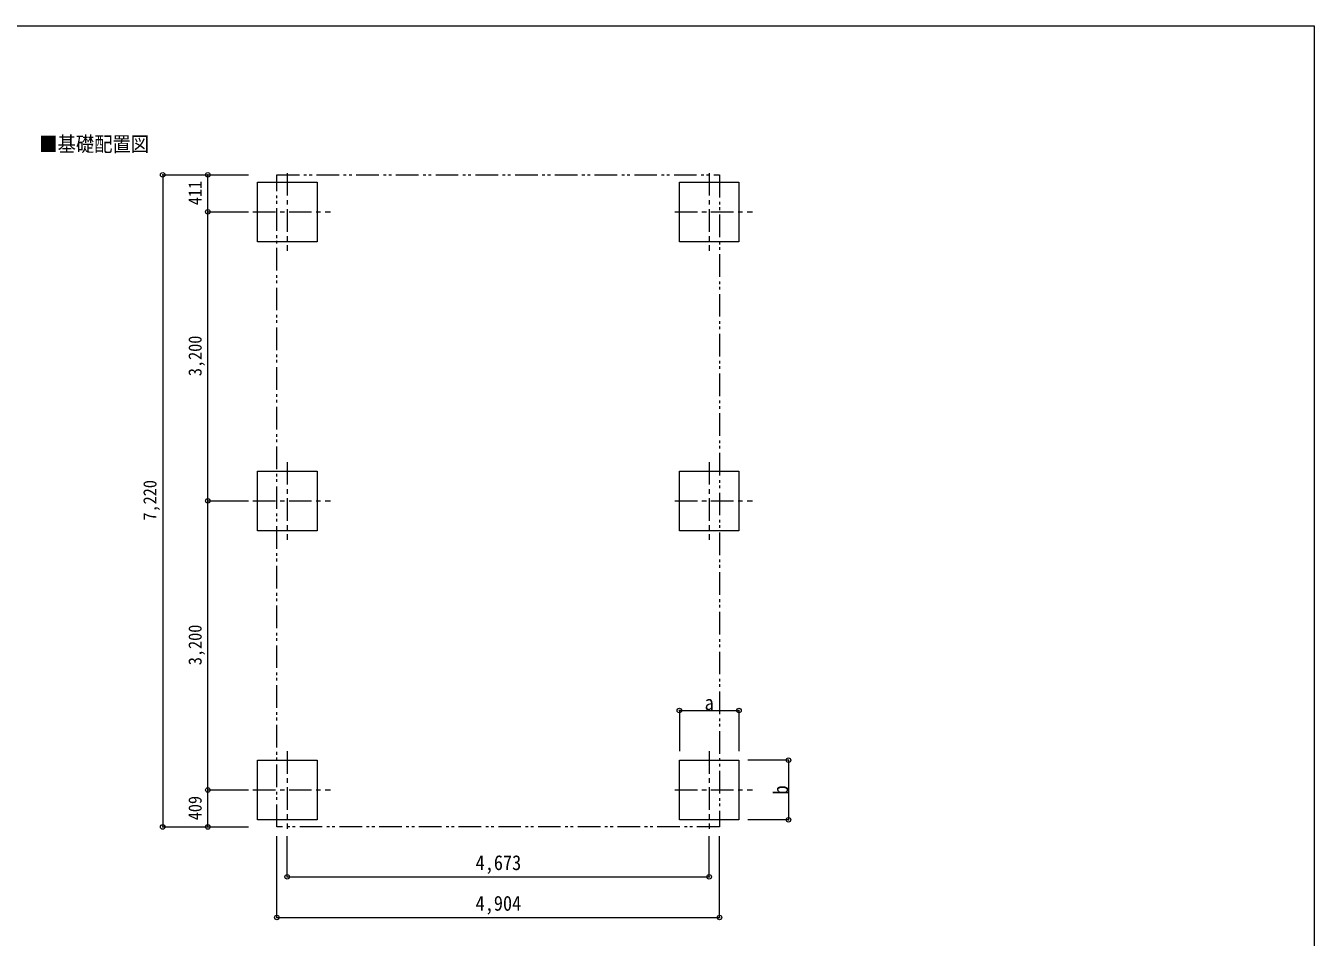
# Model space of a CAD drawing. Units: millimetres at full size, sheet at 1:50. Extents: x -14053 to 14053, y -9700 to 9700.
# Drawn here: x -924 to 13347, y -391 to 9700 of the extents above; entities that cross this region are included whole.
import ezdxf
from ezdxf.enums import TextEntityAlignment as Align

# ---------------------------------------------------------------- set-up
doc = ezdxf.new("R2010")
doc.units = ezdxf.units.MM
doc.header["$LTSCALE"] = 50
doc.header["$PDMODE"] = 32
doc.header["$PDSIZE"] = 50
doc.linetypes.add('CHAIN1', pattern=[8, 5, -1, 1, -1])
doc.linetypes.add('DOUBLE_CHAIN1', pattern=[8.8, 5, -1, 0.6, -0.6, 0.6, -1])
doc.layers.add('1-7', color=7, linetype='Continuous')
for name, color, linetype, lineweight in [('1-8', 6, 'Continuous', 9), ('1-A', 4, 'Continuous', 9), ('F-0', 7, 'Continuous', 9)]:
    doc.layers.add(name, color=color, linetype=linetype, lineweight=lineweight)
doc.styles.add('ＭＳ ゴシック', font='')
doc.styles.get('ＭＳ ゴシック').set_extended_font_data('MS Gothic')

msp = doc.modelspace()

# ---------------------------------------------------------------- linework, layer by layer
at = {"layer": '1-8'}
for p, q in [((592.7, 8050.29), (1542.7, 8050.29)), ((592.7, 8050.29), (592.7, 830.29)), ((1092.7, 7639.68), (1092.7, 8050.29)), ((1092.7, 7639.68), (1542.7, 7639.68)), ((1092.7, 4439.68), (1092.7, 7639.68)), ((1092.7, 4439.68), (1542.7, 4439.68)), ((1092.7, 1239.68), (1092.7, 4439.68)), ((6314.7, 2118.73), (6314.7, 1668.73)), ((7523.7, 1569.73), (7073.7, 1569.73)), ((7523.7, 1569.73), (7523.7, 909.68)), ((1092.7, 1239.68), (1542.7, 1239.68)), ((1092.7, 830.29), (1092.7, 1239.68)), ((7523.7, 909.68), (7073.7, 909.68)), ((592.7, 830.29), (1542.7, 830.29)), ((1856.2, -171.81), (1856.2, 727.83)), ((1971.7, 277.83), (1971.7, 727.83)), ((6644.7, 277.83), (6644.7, 727.83)), ((6760.2, -171.81), (6760.2, 727.83)), ((1971.7, 277.83), (6644.7, 277.83)), ((1856.2, -171.81), (6760.2, -171.81))]:
    msp.add_line(p, q, dxfattribs=at)
msp.add_lwpolyline([(6314.7, 2118.73), (6974.7, 2118.73), (6974.7, 1668.73)], dxfattribs=at)
for p in [(592.7, 8050.29), (1092.7, 8050.29), (1092.7, 7639.68), (1092.7, 4439.68), (6314.7, 2118.73), (6974.7, 2118.73), (7523.7, 1569.73), (1092.7, 1239.68), (7523.7, 909.68), (592.7, 830.29), (1092.7, 830.29), (1971.7, 277.83), (6644.7, 277.83), (1856.2, -171.81), (6760.2, -171.81)]:
    msp.add_point(p, dxfattribs=at)
at = {"layer": '1-A', "color": 7, "linetype": 'DOUBLE_CHAIN1'}
for p, q in [((1856.2, 830.29), (1856.2, 8050.29)), ((1856.2, 8050.29), (6760.2, 8050.29)), ((6760.2, 8050.29), (6760.2, 830.29)), ((6760.2, 830.29), (1856.2, 830.29))]:
    msp.add_line(p, q, dxfattribs=at)
at = {"layer": '1-A', "linetype": 'CHAIN1'}
for p, q in [((1971.7, 8069.73), (1971.7, 7209.68)), ((6644.7, 8069.73), (6644.7, 7209.68)), ((1591.7, 7639.68), (2451.7, 7639.68)), ((6264.7, 7639.68), (7124.7, 7639.68)), ((1971.7, 4869.73), (1971.7, 4009.68)), ((6644.7, 4869.73), (6644.7, 4009.68)), ((1591.7, 4439.68), (2451.7, 4439.68)), ((6264.7, 4439.68), (7124.7, 4439.68)), ((1971.7, 1669.73), (1971.7, 809.68)), ((6644.7, 1669.73), (6644.7, 809.68)), ((1591.7, 1239.68), (2451.7, 1239.68)), ((6264.7, 1239.68), (7124.7, 1239.68))]:
    msp.add_line(p, q, dxfattribs=at)
at = {"layer": '1-A'}
for p, q in [((1641.7, 7969.73), (2301.7, 7969.73)), ((1641.7, 7309.68), (1641.7, 7969.73)), ((2301.7, 7969.73), (2301.7, 7309.68)), ((6314.7, 7969.73), (6974.7, 7969.73)), ((6314.7, 7309.68), (6314.7, 7969.73)), ((6974.7, 7969.73), (6974.7, 7309.68)), ((2301.7, 7309.68), (1641.7, 7309.68)), ((6974.7, 7309.68), (6314.7, 7309.68)), ((1641.7, 4769.73), (2301.7, 4769.73)), ((1641.7, 4109.68), (1641.7, 4769.73)), ((2301.7, 4769.73), (2301.7, 4109.68)), ((6314.7, 4769.73), (6974.7, 4769.73)), ((6314.7, 4109.68), (6314.7, 4769.73)), ((6974.7, 4769.73), (6974.7, 4109.68)), ((2301.7, 4109.68), (1641.7, 4109.68)), ((6974.7, 4109.68), (6314.7, 4109.68)), ((1641.7, 1569.73), (2301.7, 1569.73)), ((1641.7, 909.68), (1641.7, 1569.73)), ((2301.7, 1569.73), (2301.7, 909.68)), ((6314.7, 1569.73), (6974.7, 1569.73)), ((6314.7, 909.68), (6314.7, 1569.73)), ((6974.7, 1569.73), (6974.7, 909.68)), ((2301.7, 909.68), (1641.7, 909.68)), ((6974.7, 909.68), (6314.7, 909.68))]:
    msp.add_line(p, q, dxfattribs=at)
at = {"layer": 'F-0', "color": 5, "lineweight": 5}
for p, q in [((-14053.43, 9700), (13346.57, 9700)), ((13346.57, 9700), (13346.57, -9700))]:
    msp.add_line(p, q, dxfattribs=at)

# ---------------------------------------------------------------- texts
at = {"layer": '1-7', "style": 'ＭＳ ゴシック', "width": 0.9}
msp.add_text('■基礎配置図', height=165, dxfattribs=at).set_placement((-773.96, 8258.05), align=Align.BOTTOM_LEFT)
at = {"layer": '1-8', "color": 7, "style": 'ＭＳ ゴシック', "width": 0.9}
for s, height, p in [('411', 146.6, (1067.7, 7713.74)), ('3,200', 146.6, (1067.7, 5820.93)), ('7,220', 146.6, (567.7, 4221.54)), ('3,200', 146.6, (1067.7, 2620.93)), ('409', 146.6, (1067.7, 903.74)), ('b', 165, (7568.7, 1189.7))]:
    msp.add_text(s, height=height, rotation=90, dxfattribs=at).set_placement(p, align=Align.BOTTOM_LEFT)
for s, p in [('a', (6594.7, 2073.73)), ('4,673', (4058.2, 302.83)), ('4,904', (4058.2, -146.81))]:
    msp.add_text(s, height=165, dxfattribs=at).set_placement(p, align=Align.BOTTOM_LEFT)

doc.saveas('drawing.dxf')
